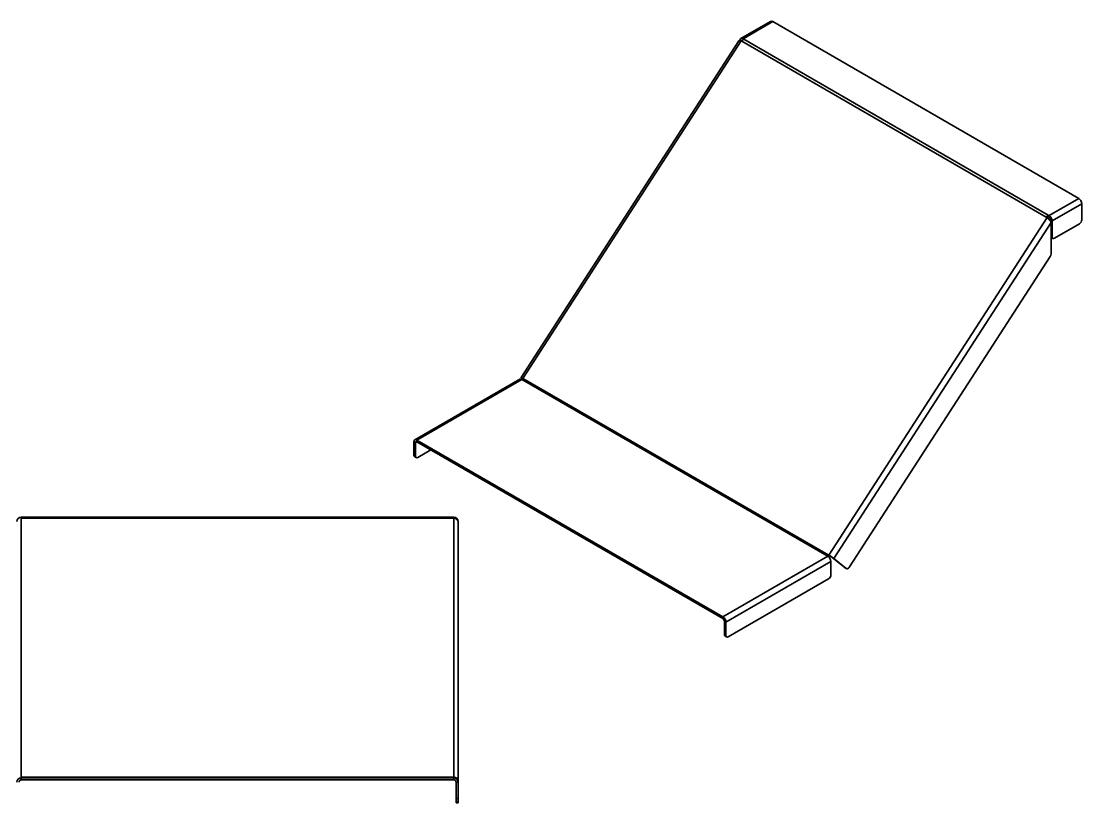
# Model space of a CAD drawing. Header units: millimetres. Extents: x -583 to 939, y -282 to 480.
# Drawn here: x -34 to 939, y -282 to 435 of the extents above; entities that cross this region are included whole.
import ezdxf

# ---------------------------------------------------------------- set-up
doc = ezdxf.new("R2010")
doc.units = ezdxf.units.MM

msp = doc.modelspace()

# ---------------------------------------------------------------- linework, layer by layer
at = {"color": 7, "linetype": 'Continuous', "lineweight": 35}
for p, q in [((653.42, 434.77), (626.17, 419.04)), ((655.42, 434.57), (628.17, 418.84)), ((655.42, 434.57), (936.14, 272.51)), ((628.17, 418.84), (628.88, 418.43)), ((628.17, 417.92), (628.17, 418.84)), ((624.26, 416.89), (424.55, 108.09)), ((626.35, 417.02), (426.09, 107.37)), ((626.35, 417.02), (627.06, 416.62)), ((906.36, 255.38), (627.06, 416.62)), ((908.18, 257.19), (628.88, 418.43)), ((908.89, 256.78), (936.14, 272.51)), ((911.72, 251.88), (938.97, 267.62)), ((938.97, 267.62), (938.97, 252.92)), ((706.81, -54.68), (907.07, 254.97)), ((907.07, 254.97), (906.36, 255.38)), ((907.98, 254.24), (907.07, 254.97)), ((908.18, 255.56), (908.18, 257.19)), ((908.89, 256.78), (908.18, 257.19)), ((908.89, 255.15), (908.18, 255.56)), ((908.89, 255.15), (908.89, 256.78)), ((910.81, 250.48), (711.46, -57.77)), ((910.3, 252.7), (911.72, 251.88)), ((910.3, 251.24), (910.3, 252.7)), ((910.81, 221.59), (910.81, 250.48)), ((911.72, 237.18), (911.72, 251.88)), ((936.85, 249.24), (913.84, 235.96)), ((910.81, 237.71), (911.72, 237.18)), ((910.93, 236.63), (912.34, 235.81)), ((725.89, -65.49), (910.05, 219.28)), ((426.49, 106.74), (425.08, 107.55)), ((426.42, 106.48), (425.08, 107.55)), ((426.09, 107.37), (426.8, 106.96)), ((426.73, 106.86), (426.09, 107.37)), ((423.18, 106.66), (326.9, 51.08)), ((425.18, 106.47), (328.9, 50.88)), ((425.18, 106.47), (425.89, 106.06)), ((425.89, 106.06), (705.2, -55.18)), ((426.49, 106.74), (426.58, 106.87)), ((426.58, 106.67), (426.49, 106.74)), ((706.1, -54.28), (426.8, 106.96)), ((327.49, 48.43), (326.07, 49.25)), ((326.07, 37), (326.07, 49.25)), ((327.49, 48.43), (328.9, 49.25)), ((328.9, 49.25), (328.9, 50.88)), ((609.62, -111.17), (328.9, 50.88)), ((609.62, -112.81), (328.9, 49.25)), ((327.49, 36.19), (327.49, 48.43)), ((341.63, 41.9), (329.61, 34.96)), ((326.07, 37), (327.49, 36.19)), ((326.69, 35.63), (328.11, 34.81)), ((-34.26, -20.71), (-34.26, -19.78)), ((-34.26, -19.78), (-33.26, -19.78)), ((-34.26, -20.71), (-34.26, -258.36)), ((-34.26, -20.71), (-33.26, -20.71)), ((361.74, -19.78), (-33.26, -19.78)), ((-33.26, -20.71), (-33.26, -19.78)), ((361.74, -20.71), (-33.26, -20.71)), ((361.74, -19.78), (361.74, -20.71)), ((362.74, -19.78), (361.74, -19.78)), ((362.74, -20.71), (361.74, -20.71)), ((362.74, -20.71), (362.74, -19.78)), ((362.74, -258.36), (362.74, -20.71)), ((366.51, -23.78), (366.74, -23.78)), ((366.74, -24.86), (366.74, -23.78)), ((366.74, -24.86), (366.74, -261.42)), ((609.62, -111.17), (705.9, -55.59)), ((705.9, -55.59), (705.2, -55.18)), ((706.81, -54.68), (706.1, -54.28)), ((706.1, -54.28), (707.01, -55)), ((707.72, -55.41), (706.81, -54.68)), ((707.72, -55.41), (707.01, -55)), ((710.04, -56.95), (711.46, -57.77)), ((710.04, -56.95), (721.48, -66.09)), ((711.46, -57.77), (722.9, -66.91)), ((612.45, -116.07), (708.73, -60.49)), ((708.73, -72.74), (708.73, -60.49)), ((721.48, -66.09), (722.9, -66.91)), ((721.61, -66.18), (721.48, -66.09)), ((721.61, -66.18), (723.02, -66.99)), ((614.57, -129.55), (706.61, -76.41)), ((609.62, -112.81), (609.62, -111.17)), ((611.04, -115.26), (612.45, -116.07)), ((611.04, -115.26), (611.04, -127.5)), ((612.45, -116.07), (612.45, -128.32)), ((611.04, -127.5), (612.45, -128.32)), ((611.66, -128.88), (613.07, -129.69)), ((-34.26, -258.36), (-33.26, -258.36)), ((-34.26, -258.82), (-34.26, -258.36)), ((-34.26, -260.82), (-34.26, -258.82)), ((362.74, -258.82), (-34.26, -258.82)), ((362.74, -260.82), (-34.26, -260.82)), ((361.74, -258.36), (-33.26, -258.36)), ((-33.26, -258.36), (-33.26, -258.82)), ((361.74, -258.82), (361.74, -258.36)), ((362.74, -258.36), (361.74, -258.36)), ((362.74, -258.82), (362.74, -258.36)), ((362.74, -260.82), (362.74, -258.82)), ((366.48, -261.42), (366.74, -261.42)), ((366.74, -261.42), (366.74, -262.82)), ((364.74, -262.82), (366.74, -262.82)), ((364.74, -262.82), (364.74, -277.82)), ((366.74, -262.82), (366.74, -277.82)), ((364.74, -280.82), (364.74, -277.82)), ((364.74, -277.82), (366.74, -277.82)), ((366.74, -280.82), (364.74, -280.82)), ((364.74, -281.77), (364.74, -280.82)), ((364.74, -281.77), (366.74, -281.77)), ((366.74, -277.82), (366.74, -280.82)), ((366.74, -280.82), (366.74, -281.77))]:
    msp.add_line(p, q, dxfattribs=at)
at = {"color": 7, "linetype": 'Continuous', "lineweight": 35, "flags": 128}
for points in [[(910.93, 236.63), (910.93, 236.63), (910.81, 236.71)], [(426.09, 107.37), (425.57, 107.66), (425.15, 107.89), (424.83, 108.03), (424.62, 108.1), (424.55, 108.08), (424.6, 107.98), (424.78, 107.8), (425.08, 107.55)], [(426.7, 106.82), (426.53, 106.9), (426.37, 106.98), (426.27, 107.01), (426.23, 107), (426.25, 106.95), (426.34, 106.86), (426.49, 106.74)], [(722.9, -66.91), (723.19, -67.07), (723.54, -67.13), (723.93, -67.09), (724.34, -66.94), (724.75, -66.7), (725.16, -66.36), (725.54, -65.95), (725.89, -65.49)]]:
    msp.add_lwpolyline(points, dxfattribs=at)
at = {"color": 7, "linetype": 'Continuous', "lineweight": 35}
for centre, radius, start, end in [((654.25, 432.94), 2.01, 54.38242, 114.30712), ((627.06, 417.48), 1.75, 50.79671, 189.21404), ((627.55, 416.63), 0.768, 83.31956, 169.71958), ((631.82, 413.66), 5.6, 121.67877, 148.18281), ((932.83, 267.34), 6.15, 2.60548, 57.39452), ((911.12, 252.42), 5.6, 121.67877, 148.18281), ((909.63, 253.21), 2.76, 121.58742, 145.93496), ((905.58, 251.6), 6.15, 2.60548, 57.39452), ((907.23, 252.56), 3.07, 2.60548, 57.39452), ((934.37, 253.13), 4.61, 302.60548, 357.39452), ((913.01, 236.97), 1.31, 170.78596, 309.20329), ((906.37, 221.77), 4.44, 325.94914, 357.78639), ((424.01, 104.83), 2.01, 54.38242, 114.30712), ((424.42, 108.44), 2.8, 301.67877, 328.18281), ((327.8, 49.53), 1.75, 50.79671, 189.21404), ((328.35, 48.57), 0.873, 50.79671, 189.21404), ((327.54, 36.84), 1.48, 173.70115, 234.98667), ((328.78, 35.98), 1.31, 170.78596, 309.20329), ((-34.26, -23.78), 4, 90, 180), ((362.74, -23.78), 4, 360, 90), ((703.72, -52.8), 2.8, 301.67877, 328.18281), ((702.59, -60.77), 6.15, 2.60548, 57.39452), ((701.54, -51.48), 6.51, 317.46059, 327.22538), ((684.6, -93.18), 44.45, 52.8185, 60.01303), ((696.61, -74.66), 22.22, 52.8185, 60.01303), ((704.13, -72.53), 4.61, 302.60548, 357.39452), ((606.31, -116.35), 6.15, 2.60548, 57.39452), ((607.97, -115.4), 3.07, 2.60548, 57.39452), ((612.51, -127.67), 1.48, 173.70115, 234.98667), ((613.74, -128.53), 1.31, 170.78596, 309.20329), ((-34.26, -262.82), 4, 90, 180), ((-34.26, -262.82), 2, 90, 180), ((363.15, -261.96), 3.63, 8.55169, 96.54087), ((362.74, -262.82), 4, 0, 90), ((362.74, -262.82), 2, 360, 90)]:
    msp.add_arc(centre, radius, start, end, dxfattribs=at)
for points, knots in [([(624.29, 416.87), (624.3, 416.91), (624.35, 417.11), (624.84, 417.2), (625.58, 417.18), (626.16, 417.06), (626.35, 417.02)], [0, 0, 0, 0, 0.084768, 0.450977, 0.817186, 1, 1, 1, 1]), ([(907.07, 254.97), (907.22, 254.8), (907.38, 254.63), (907.71, 254.26), (907.89, 254.07), (908.24, 253.69), (908.43, 253.49), (908.79, 253.09), (908.97, 252.89), (909.33, 252.48), (909.5, 252.29), (909.82, 251.89), (909.98, 251.7), (910.27, 251.32), (910.4, 251.14), (910.63, 250.8), (910.73, 250.63), (910.81, 250.48)], [0, 0, 0, 0, 0.125, 0.125, 0.25, 0.25, 0.375, 0.375, 0.5, 0.5, 0.625, 0.625, 0.75, 0.75, 0.875, 0.875, 1, 1, 1, 1]), ([(907.98, 254.24), (908.12, 253.97), (908.28, 253.68), (908.45, 253.36), (908.46, 253.34)], [0, 0, 0, 0, 0.935948, 1, 1, 1, 1]), ([(362.74, -20.71), (363, -20.76), (363.26, -20.82), (363.77, -20.99), (364.02, -21.09), (364.51, -21.34), (364.74, -21.48), (365.17, -21.79), (365.38, -21.96), (365.75, -22.34), (365.91, -22.53), (366.21, -22.96), (366.33, -23.18), (366.53, -23.64), (366.61, -23.88), (366.71, -24.36), (366.74, -24.61), (366.74, -24.86)], [0, 0, 0, 0, 0.125, 0.125, 0.25, 0.25, 0.375, 0.375, 0.5, 0.5, 0.625, 0.625, 0.75, 0.75, 0.875, 0.875, 1, 1, 1, 1])]:
    msp.add_open_spline(points, degree=3, knots=knots, dxfattribs=at)

doc.saveas('drawing.dxf')
